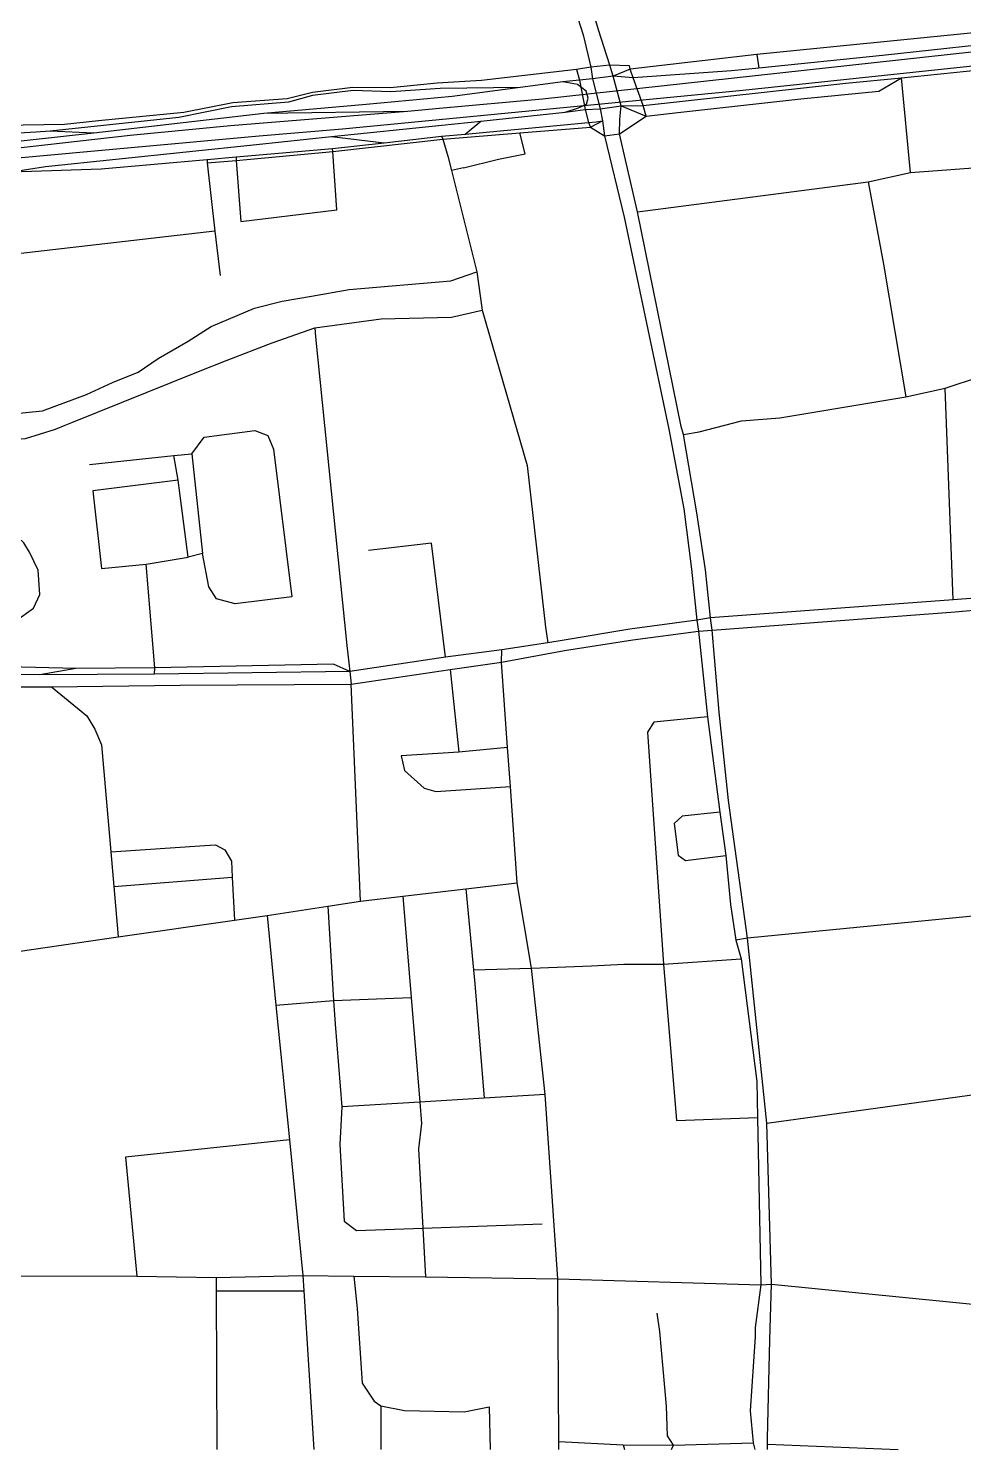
# Model space of a CAD drawing. Header units: inches. Extents: x 13375314 to 13382794, y 3537719 to 3542219.
# Drawn here: x 13377123 to 13378159, y 3537719 to 3539295 of the extents above; entities that cross this region are included whole.
import ezdxf

# ---------------------------------------------------------------- set-up
doc = ezdxf.new("R2010")
doc.units = ezdxf.units.IN
doc.header["$MEASUREMENT"] = 0

msp = doc.modelspace()

# ---------------------------------------------------------------- linework, layer by layer
for points in [[(13377680.7, 3539466.9), (13377737.7, 3539288.5)], [(13377754.8, 3539294), (13377702.7, 3539470.3)], [(13379542.7, 3539406.1), (13378530.7, 3539305.4), (13378168.3, 3539269.1), (13377692.7, 3539216.8)], [(13377378.4, 3539176.3), (13377470.9, 3539184.2), (13377914.6, 3539227.1), (13378455.9, 3539284.1), (13379033.5, 3539344), (13379214.9, 3539366.5)], [(13378487.4, 3539308.3), (13378451.5, 3539320), (13378295, 3539302.1), (13378280.3, 3539301.7), (13378178.1, 3539291.3), (13377930.4, 3539266.4), (13377789.9, 3539250.4), (13377770.8, 3539242.3)], [(13378487.4, 3539308.3), (13378296.4, 3539289.1), (13378178.3, 3539277.3), (13378069.4, 3539265.5), (13377932.5, 3539251.5), (13377902.2, 3539248.4), (13377793.1, 3539240.6), (13377770.8, 3539242.3), (13377748, 3539239.5), (13377733.5, 3539238.1), (13377715.3, 3539236.3), (13377668, 3539230), (13377592.4, 3539220), (13377497.3, 3539211.2), (13377383.8, 3539201)], [(13377737.7, 3539288.5), (13377746.1, 3539252.6), (13377748, 3539239.5), (13377756.4, 3539206.3), (13377759, 3539193)], [(13377779.9, 3539209.4), (13377770.8, 3539242.3), (13377767.3, 3539254.8), (13377754.8, 3539294)], [(13377779.9, 3539209.4), (13377804.4, 3539210.1), (13378028.8, 3539234.8), (13378090.7, 3539240.8), (13378177.2, 3539249.5), (13378270.9, 3539259.7), (13378493.4, 3539281.9)], [(13377930.4, 3539266.4), (13377932.5, 3539251.5)], [(13377789.1, 3539254.1), (13377767.3, 3539254.8), (13377746.1, 3539252.6), (13377730.2, 3539249.8), (13377625, 3539237.7), (13377575.8, 3539234.7), (13377524.3, 3539229.5), (13377482.5, 3539229.8), (13377437.5, 3539224.5), (13377409.4, 3539217.3), (13377349.3, 3539212.9), (13377295.1, 3539202.3), (13377200.5, 3539192.9), (13377162.8, 3539188.7), (13377117, 3539188.3), (13377021.3, 3539181.2)], [(13377761.2, 3539176.4), (13377777.9, 3539178.6), (13377807.7, 3539198.2), (13377804.4, 3539210.1), (13377793.1, 3539240.6), (13377789.9, 3539250.4), (13377789.1, 3539254.1)], [(13377717.9, 3539202.6), (13377732.6, 3539207.4), (13377741.5, 3539211.6), (13377743.2, 3539217.9), (13377741, 3539225.7), (13377731.4, 3539233.2), (13377715.3, 3539236.3)], [(13377730.2, 3539249.8), (13377733.5, 3539238.1), (13377739.9, 3539205.5), (13377743.7, 3539191), (13377745.8, 3539185.8), (13377761.2, 3539176.4)], [(13377779.9, 3539209.4), (13377807.7, 3539198.2), (13377842.6, 3539202.2), (13377979.2, 3539217.3), (13378065.5, 3539225.9), (13378090.7, 3539240.8)], [(13378100.6, 3539135.8), (13378090.7, 3539240.8)], [(13377668, 3539230), (13377579.2, 3539228.9), (13377524.5, 3539225.2), (13377482.8, 3539226.6), (13377437.6, 3539221.2), (13377410.9, 3539213.5), (13377348, 3539208.5), (13377289.4, 3539196.7), (13377147, 3539181.4)], [(13377543.1, 3539203.2), (13377346.8, 3539187.4), (13377235.4, 3539176.6)], [(13377543.1, 3539203.2), (13377383.8, 3539201)], [(13377458.7, 3539175.6), (13377581.1, 3539188.2), (13377624.2, 3539192.5), (13377717.9, 3539202.6), (13377739.9, 3539205.5), (13377756.4, 3539206.3), (13377779.9, 3539209.4)], [(13377692.7, 3539216.8), (13377578.3, 3539206.5), (13377543.1, 3539203.2)], [(13377797.8, 3539092), (13377777.9, 3539178.6), (13377778.3, 3539194.6), (13377779.9, 3539209.4)], [(13377383.8, 3539201), (13377195.1, 3539179.1), (13377043.9, 3539162.5), (13376917.4, 3539149.6), (13376725.6, 3539131.4), (13376637.7, 3539125), (13376581.7, 3539120.3), (13376529.6, 3539113.2), (13376342, 3539097.4)], [(13377321, 3539146.2), (13377353, 3539148.8), (13377460.2, 3539159), (13377582.2, 3539172.7), (13377667.4, 3539179.5), (13377745.8, 3539185.8), (13377759, 3539193)], [(13377458.7, 3539175.6), (13377517.1, 3539168.7), (13377580.6, 3539175.9), (13377606.8, 3539178.3), (13377743.7, 3539191), (13377752.2, 3539191.8), (13377759, 3539193)], [(13377606.8, 3539178.3), (13377624.2, 3539192.5)], [(13377759, 3539193), (13377761.2, 3539176.4), (13377783.2, 3539086.2), (13377832.7, 3538851.1), (13377849.4, 3538762.4), (13377857.9, 3538695.8), (13377863.8, 3538639.2), (13377865.6, 3538626.9), (13377875.5, 3538531.8), (13377889.2, 3538426), (13377895.9, 3538378.2), (13377901.1, 3538323.6), (13377907.1, 3538284.2), (13377912.9, 3538263.4), (13377930.2, 3538127.2), (13377930.9, 3538087.3), (13377934.5, 3537901.8), (13377928.4, 3537854.5), (13377928.3, 3537844.1), (13377923, 3537762.1), (13377926.2, 3537726.6), (13377928.1, 3537719.1)], [(13377235.4, 3539176.6), (13377065.6, 3539157.5), (13376854.2, 3539131), (13376372, 3539091), (13376269.5, 3539078.8), (13375595.5, 3539010.6), (13375313.8, 3538982.7)], [(13376621.9, 3539100.1), (13376855.1, 3539119.6), (13377098.9, 3539150.7), (13377378.4, 3539176.3)], [(13377195.1, 3539179.1), (13377147, 3539181.4), (13377131.1, 3539180.5), (13377105.8, 3539179), (13377050, 3539173.8), (13377030.7, 3539171.6), (13377019.4, 3539171.7)], [(13377141.7, 3539142.2), (13377375.7, 3539166.8), (13377458.7, 3539175.6)], [(13377580.6, 3539175.9), (13377582.2, 3539172.7), (13377587.6, 3539153.6), (13377591.6, 3539137.8), (13377619.8, 3539025.3), (13377625.7, 3538982.9), (13377675.5, 3538810.5), (13377695.9, 3538631.3), (13377698.4, 3538614.1)], [(13377643.7, 3539150.4), (13377673.4, 3539156.4), (13377667.4, 3539179.5)], [(13377103.8, 3539136.4), (13377203.3, 3539139.8), (13377320.7, 3539150.1), (13377353.1, 3539152.9), (13377459.7, 3539162.3), (13377517.1, 3539168.7)], [(13377353.1, 3539152.9), (13377353, 3539148.8), (13377358.3, 3539081.2), (13377464.8, 3539094.2), (13377460.2, 3539159), (13377459.7, 3539162.3)], [(13376830.7, 3539105.1), (13376889.2, 3539112.1), (13376928.2, 3539115.4), (13376975.8, 3539122.3), (13377103.8, 3539136.4), (13377141.7, 3539142.2)], [(13377320.7, 3539150.1), (13377321, 3539146.2), (13377329.2, 3539070.6), (13377335.2, 3539021.2)], [(13377605.1, 3539140.9), (13377591.6, 3539137.8)], [(13377605.1, 3539140.9), (13377643.7, 3539150.4)], [(13378100.6, 3539135.8), (13378190, 3539142.2), (13378277.3, 3539149.3)], [(13377797.8, 3539092), (13378053.8, 3539125.4), (13378100.6, 3539135.8)], [(13378053.8, 3539125.4), (13378070.7, 3539034), (13378095.5, 3538886.8)], [(13377878.9, 3538641.8), (13377873.3, 3538695), (13377863.8, 3538758.2), (13377848.9, 3538845), (13377846.5, 3538853.8), (13377797.8, 3539092)], [(13377329.2, 3539070.6), (13376998.7, 3539032.5)], [(13376859.6, 3538827.9), (13376883.5, 3538833.8), (13376961.6, 3538853.7), (13377138.5, 3538871.1), (13377187.2, 3538889.3), (13377215.8, 3538902.6), (13377244.5, 3538914.1), (13377266.5, 3538929.4), (13377299.9, 3538948.5), (13377325.2, 3538964.9), (13377373.5, 3538985.1), (13377404.1, 3538992.9), (13377436.7, 3538998.6), (13377478.3, 3539005.9), (13377590.9, 3539015.3), (13377619.8, 3539025.3)], [(13378095.5, 3538886.8), (13378139, 3538896.4), (13378177, 3538909), (13378208.6, 3538920), (13378236.7, 3538932.8), (13378294.2, 3538958.7), (13378336.1, 3538975.2), (13378367.5, 3538981.7), (13378407.9, 3538989.1), (13378456.4, 3538995.2), (13378518.6, 3539002.7), (13378549.2, 3539005.7), (13378560.1, 3539007.4)], [(13377170.9, 3538858.3), (13377309.5, 3538914.1), (13377342.9, 3538927.5), (13377393.1, 3538946.8), (13377440.1, 3538963.4), (13377513.9, 3538973.3), (13377591.6, 3538975.3), (13377625.7, 3538982.9)], [(13377440.1, 3538963.4), (13377440.9, 3538953.4)], [(13377440.9, 3538953.4), (13377475.8, 3538611), (13377479, 3538582.3)], [(13378147.9, 3538661.7), (13378139, 3538896.4)], [(13377848.9, 3538845), (13377866.4, 3538848), (13377913.4, 3538860.3), (13377955.9, 3538863.4), (13378095.5, 3538886.8)], [(13377163.3, 3538855.3), (13377170.9, 3538858.3)], [(13376896.5, 3538581.5), (13376895.7, 3538601.3), (13376893.8, 3538664.6), (13376893.1, 3538710.2), (13376888.9, 3538801.2), (13376910.1, 3538811.9), (13376981.7, 3538824.3), (13377031.4, 3538833.8), (13377119.3, 3538840.5), (13377152.8, 3538851), (13377163.3, 3538855.3)], [(13377190.3, 3538811.6), (13377284, 3538821.8), (13377303.7, 3538823.4), (13377317.5, 3538842.1), (13377373.9, 3538849.4), (13377388.1, 3538843.9), (13377394.4, 3538828.9), (13377414.8, 3538665), (13377351.8, 3538657.1), (13377331.3, 3538662.6), (13377322.7, 3538676), (13377315.6, 3538713), (13377299.8, 3538709.1)], [(13377288.8, 3538794.2), (13377284, 3538821.8)], [(13377303.7, 3538823.4), (13377315.6, 3538713)], [(13377262.5, 3538579.2), (13377262.8, 3538586.3), (13377253.3, 3538701.2), (13377299.8, 3538709.1), (13377288.8, 3538794.2), (13377194.2, 3538782.4), (13377203.7, 3538696.5), (13377253.3, 3538701.2)], [(13377098.9, 3538629.2), (13377108.8, 3538638.5), (13377128.4, 3538652.2), (13377135.2, 3538667.6), (13377133.5, 3538694.7), (13377123.9, 3538714.6), (13377117.8, 3538724.8), (13377105.6, 3538736.4), (13377085.9, 3538737.1), (13377017, 3538734.3), (13377012.4, 3538730.9), (13377009.6, 3538725.3), (13377006.3, 3538717.7), (13376997, 3538694.7), (13376997, 3538663.5), (13377007.3, 3538645), (13377034.7, 3538631.6), (13377046.1, 3538620.3), (13377053.6, 3538595.4), (13377070.4, 3538595.6), (13377085, 3538595.8), (13377094.6, 3538624.4), (13377097.3, 3538627.4), (13377098.9, 3538629.2)], [(13377585, 3538598), (13377569.7, 3538724.5), (13377499.9, 3538716.2)], [(13377792.6, 3538617.1), (13377865.6, 3538626.9), (13377880.6, 3538628), (13378150.3, 3538648.2), (13378198.6, 3538652.7), (13378345.3, 3538665.6)], [(13378196.7, 3538665.4), (13378147.9, 3538661.7), (13377878.9, 3538641.8)], [(13377878.9, 3538641.8), (13377863.8, 3538639.2), (13377789.3, 3538629.1)], [(13377942, 3537719.1), (13377942, 3537725), (13377942, 3537731.2), (13377944.8, 3537840.9), (13377946.4, 3537902.6), (13377941.4, 3538081.2), (13377919.8, 3538286.2), (13377898.9, 3538439.1), (13377888.6, 3538536.9), (13377880.6, 3538628), (13377878.9, 3538641.8)], [(13377789.3, 3538629.1), (13377716.5, 3538616.9)], [(13376887, 3538559), (13376972, 3538560.3), (13377038.8, 3538565.1), (13377148.3, 3538565), (13377290.8, 3538566.9), (13377480.6, 3538568.2), (13377590.1, 3538584.2), (13377647, 3538592.4), (13377716.9, 3538605.3)], [(13377716.5, 3538616.9), (13377698.4, 3538614.1), (13377647.5, 3538606.2), (13377585, 3538598), (13377479, 3538582.3)], [(13377709.7, 3537908.6), (13377695.5, 3538113), (13377680.5, 3538253), (13377664.5, 3538347.8), (13377657, 3538454.6), (13377654, 3538498), (13377647, 3538592.4), (13377647.5, 3538606.2)], [(13377716.9, 3538605.3), (13377792.6, 3538617.1)], [(13377479, 3538582.3), (13377460.9, 3538590.2), (13377262.8, 3538586.3), (13377175.2, 3538585.6), (13377070.4, 3538587.9), (13376973.4, 3538586.1), (13376917.9, 3538585.6), (13376896.5, 3538581.5), (13376885.5, 3538577.5)], [(13377479, 3538582.3), (13377262.5, 3538579.2), (13377135.2, 3538578.3), (13377070.2, 3538579), (13377038.6, 3538578.3), (13376973.8, 3538576.9), (13376930.8, 3538576.7), (13376885.5, 3538577.5)], [(13377175.2, 3538585.6), (13377135.2, 3538578.3)], [(13377479, 3538582.3), (13377480.6, 3538568.2)], [(13377590.1, 3538584.2), (13377599.8, 3538492.6)], [(13377148.3, 3538565), (13377187.3, 3538533.1), (13377196.2, 3538518), (13377203.7, 3538500.8), (13377214.1, 3538382.2), (13377217.4, 3538343.8), (13377222.3, 3538287.7)], [(13377491, 3538327.4), (13377480.6, 3538568.2)], [(13377875.5, 3538531.8), (13377815.9, 3538525.9), (13377809, 3538515), (13377826.8, 3538257.5), (13377841.3, 3538084.2), (13377930.9, 3538087.3)], [(13377654, 3538498), (13377599.8, 3538492.6), (13377536, 3538488.4), (13377539.5, 3538472.3), (13377561.6, 3538452.6), (13377574.2, 3538449), (13377657, 3538454.6)], [(13377889.2, 3538426), (13377847.3, 3538421.6), (13377838.7, 3538413.4), (13377842.9, 3538378.4), (13377851.1, 3538372.6), (13377895.9, 3538378.2)], [(13377214.1, 3538382.2), (13377318.4, 3538389), (13377330, 3538389.7), (13377340.3, 3538384.2), (13377347.8, 3538371.9), (13377348.7, 3538354.1), (13377351.1, 3538306.3)], [(13377217.4, 3538343.8), (13377348.7, 3538354.1)], [(13377491, 3538327.4), (13377537.8, 3538332.9), (13377607.6, 3538341.1), (13377664.5, 3538347.8)], [(13377607.6, 3538341.1), (13377616.1, 3538251.3), (13377617.6, 3538235.8), (13377628, 3538108.9)], [(13377387.3, 3538311.5), (13377454.8, 3538321.9), (13377491, 3538327.4)], [(13377454.8, 3538321.9), (13377461, 3538217.3), (13377462.6, 3538191.1), (13377470.2, 3538099.2), (13377468.1, 3538057.3), (13377472.9, 3537972.3), (13377486.6, 3537962), (13377559.9, 3537964.8), (13377692.4, 3537969.5)], [(13377537.8, 3538332.9), (13377547, 3538220.6), (13377556.7, 3538104.4), (13377558.6, 3538080.7), (13377555.2, 3538052.5), (13377559.9, 3537964.8), (13377562.8, 3537910.5)], [(13377080.4, 3538267.1), (13377222.3, 3538287.7), (13377351.1, 3538306.3), (13377387.3, 3538311.5)], [(13377387.3, 3538311.5), (13377397.1, 3538212.2), (13377412, 3538062.7), (13377426.9, 3537912.1)], [(13378196.3, 3538313.5), (13377919.8, 3538286.2), (13377907.1, 3538284.2)], [(13377746.9, 3538255.7), (13377782.9, 3538257.5)], [(13377782.9, 3538257.5), (13377826.8, 3538257.5), (13377912.9, 3538263.4)], [(13377616.1, 3538251.3), (13377680.5, 3538253), (13377746.9, 3538255.7)], [(13377397.1, 3538212.2), (13377461, 3538217.3), (13377547, 3538220.6)], [(13377941.4, 3538081.2), (13378208.7, 3538118.1)], [(13377695.5, 3538113), (13377628, 3538108.9), (13377556.7, 3538104.4), (13377470.2, 3538099.2)], [(13377412, 3538062.7), (13377230.3, 3538043.5), (13377242.9, 3537911.4)], [(13376936.6, 3537911.7), (13377110.3, 3537911.8), (13377242.9, 3537911.4), (13377330.8, 3537910.1), (13377426.9, 3537912.1)], [(13377426.9, 3537912.1), (13377428.2, 3537895.2), (13377439.1, 3537719.1)], [(13377426.9, 3537912.1), (13377483.3, 3537911.4), (13377562.8, 3537910.5), (13377709.7, 3537908.6), (13377934.5, 3537901.8), (13377946.4, 3537902.6)], [(13377483.3, 3537911.4), (13377487.3, 3537875.5), (13377492.8, 3537792.7), (13377505.9, 3537772.7), (13377513.4, 3537767.6), (13377539.8, 3537762.3), (13377605.9, 3537761), (13377633.5, 3537766.4), (13377634.7, 3537719.1)], [(13377330.8, 3537910.1), (13377330.9, 3537895.2), (13377331.7, 3537719.1)], [(13377330.9, 3537895.2), (13377428.2, 3537895.2)], [(13377710.9, 3537719.1), (13377710.9, 3537727.9), (13377709.7, 3537908.6)], [(13377946.4, 3537902.6), (13378196.1, 3537877.8), (13378259.2, 3537869.7), (13378359.3, 3537859.6)], [(13377835.5, 3537719.1), (13377837.8, 3537724.1), (13377831.3, 3537734.3), (13377830.1, 3537767.4), (13377822.7, 3537850.2), (13377819.9, 3537870.2)], [(13377513.4, 3537767.6), (13377513.4, 3537719.1)], [(13377710.9, 3537727.9), (13377782.2, 3537724.2)], [(13377782.2, 3537724.2), (13377837.8, 3537724.1)], [(13377782.2, 3537724.2), (13377783.6, 3537719.1)], [(13377837.8, 3537724.1), (13377926.2, 3537726.6)], [(13377942, 3537725), (13378087, 3537719.1)]]:
    msp.add_lwpolyline(points)

doc.saveas('drawing.dxf')
